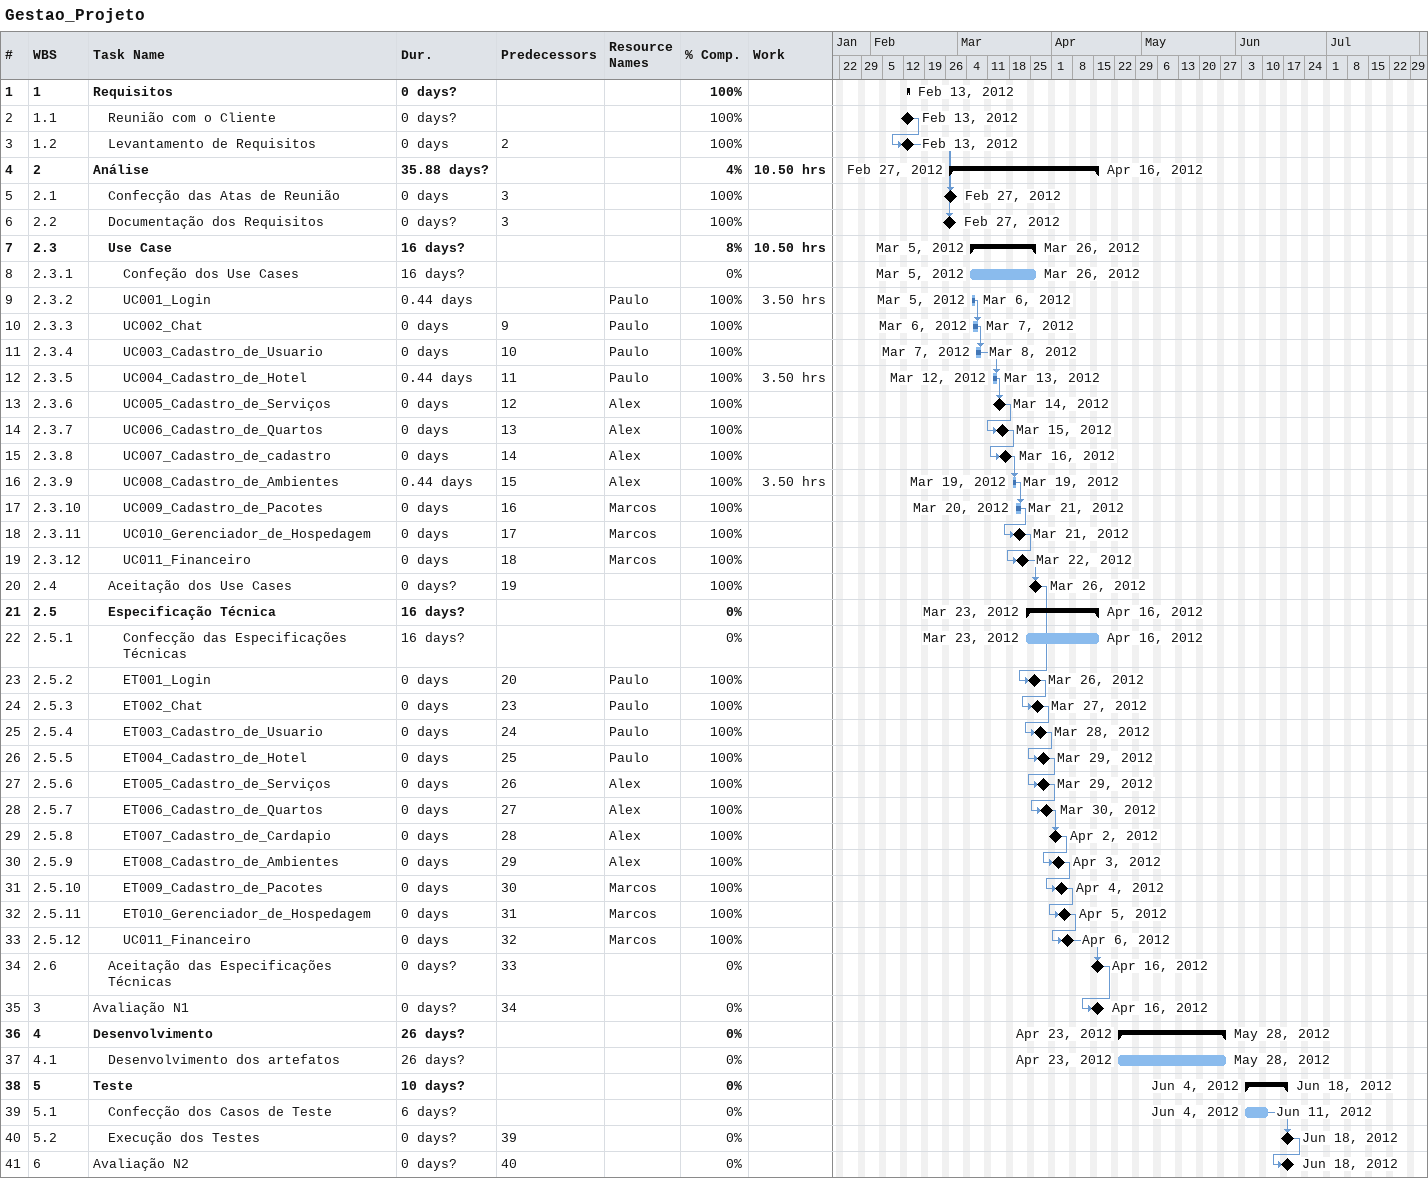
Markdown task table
Gestao_Projeto

| ID | WBS | Task | Duration | Start | Finish | Predecessors | Resources | % complete | Work (h) |
|---|---|---|---|---|---|---|---|---|---|
| 1 | 1 | **Requisitos** | 0d? | 2012-02-13 | 2012-02-13 |  |  | 100 |  |
| 2 | 1.1 | Reunião com o Cliente | 0d? | 2012-02-13 | 2012-02-13 |  |  | 100 |  |
| 3 | 1.2 | Levantamento de Requisitos | 0d | 2012-02-13 | 2012-02-13 | 2 |  | 100 |  |
| 4 | 2 | **Análise** | 35.88d? | 2012-02-27 | 2012-04-16 |  |  | 4 | 10.50 |
| 5 | 2.1 | Confecção das Atas de Reunião | 0d | 2012-02-27 | 2012-02-27 | 3 |  | 100 |  |
| 6 | 2.2 | Documentação dos Requisitos | 0d? | 2012-02-27 | 2012-02-27 | 3 |  | 100 |  |
| 7 | 2.3 | **Use Case** | 16d? | 2012-03-05 | 2012-03-26 |  |  | 8 | 10.50 |
| 8 | 2.3.1 | Confeção dos Use Cases | 16d? | 2012-03-05 | 2012-03-26 |  |  | 0 |  |
| 9 | 2.3.2 | UC001_Login | 0.44d | 2012-03-05 | 2012-03-06 |  | Paulo | 100 | 3.50 |
| 10 | 2.3.3 | UC002_Chat | 0d | 2012-03-06 | 2012-03-07 | 9 | Paulo | 100 |  |
| 11 | 2.3.4 | UC003_Cadastro_de_Usuario | 0d | 2012-03-07 | 2012-03-08 | 10 | Paulo | 100 |  |
| 12 | 2.3.5 | UC004_Cadastro_de_Hotel | 0.44d | 2012-03-12 | 2012-03-13 | 11 | Paulo | 100 | 3.50 |
| 13 | 2.3.6 | UC005_Cadastro_de_Serviços | 0d | 2012-03-14 | 2012-03-14 | 12 | Alex | 100 |  |
| 14 | 2.3.7 | UC006_Cadastro_de_Quartos | 0d | 2012-03-15 | 2012-03-15 | 13 | Alex | 100 |  |
| 15 | 2.3.8 | UC007_Cadastro_de_cadastro | 0d | 2012-03-16 | 2012-03-16 | 14 | Alex | 100 |  |
| 16 | 2.3.9 | UC008_Cadastro_de_Ambientes | 0.44d | 2012-03-19 | 2012-03-19 | 15 | Alex | 100 | 3.50 |
| 17 | 2.3.10 | UC009_Cadastro_de_Pacotes | 0d | 2012-03-20 | 2012-03-21 | 16 | Marcos | 100 |  |
| 18 | 2.3.11 | UC010_Gerenciador_de_Hospedagem | 0d | 2012-03-21 | 2012-03-21 | 17 | Marcos | 100 |  |
| 19 | 2.3.12 | UC011_Financeiro | 0d | 2012-03-22 | 2012-03-22 | 18 | Marcos | 100 |  |
| 20 | 2.4 | Aceitação dos Use Cases | 0d? | 2012-03-26 | 2012-03-26 | 19 |  | 100 |  |
| 21 | 2.5 | **Especificação Técnica** | 16d? | 2012-03-23 | 2012-04-16 |  |  | 0 |  |
| 22 | 2.5.1 | Confecção das Especificações Técnicas | 16d? | 2012-03-23 | 2012-04-16 |  |  | 0 |  |
| 23 | 2.5.2 | ET001_Login | 0d | 2012-03-26 | 2012-03-26 | 20 | Paulo | 100 |  |
| 24 | 2.5.3 | ET002_Chat | 0d | 2012-03-27 | 2012-03-27 | 23 | Paulo | 100 |  |
| 25 | 2.5.4 | ET003_Cadastro_de_Usuario | 0d | 2012-03-28 | 2012-03-28 | 24 | Paulo | 100 |  |
| 26 | 2.5.5 | ET004_Cadastro_de_Hotel | 0d | 2012-03-29 | 2012-03-29 | 25 | Paulo | 100 |  |
| 27 | 2.5.6 | ET005_Cadastro_de_Serviços | 0d | 2012-03-29 | 2012-03-29 | 26 | Alex | 100 |  |
| 28 | 2.5.7 | ET006_Cadastro_de_Quartos | 0d | 2012-03-30 | 2012-03-30 | 27 | Alex | 100 |  |
| 29 | 2.5.8 | ET007_Cadastro_de_Cardapio | 0d | 2012-04-02 | 2012-04-02 | 28 | Alex | 100 |  |
| 30 | 2.5.9 | ET008_Cadastro_de_Ambientes | 0d | 2012-04-03 | 2012-04-03 | 29 | Alex | 100 |  |
| 31 | 2.5.10 | ET009_Cadastro_de_Pacotes | 0d | 2012-04-04 | 2012-04-04 | 30 | Marcos | 100 |  |
| 32 | 2.5.11 | ET010_Gerenciador_de_Hospedagem | 0d | 2012-04-05 | 2012-04-05 | 31 | Marcos | 100 |  |
| 33 | 2.5.12 | UC011_Financeiro | 0d | 2012-04-06 | 2012-04-06 | 32 | Marcos | 100 |  |
| 34 | 2.6 | Aceitação das Especificações Técnicas | 0d? | 2012-04-16 | 2012-04-16 | 33 |  | 0 |  |
| 35 | 3 | Avaliação N1 | 0d? | 2012-04-16 | 2012-04-16 | 34 |  | 0 |  |
| 36 | 4 | **Desenvolvimento** | 26d? | 2012-04-23 | 2012-05-28 |  |  | 0 |  |
| 37 | 4.1 | Desenvolvimento dos artefatos | 26d? | 2012-04-23 | 2012-05-28 |  |  | 0 |  |
| 38 | 5 | **Teste** | 10d? | 2012-06-04 | 2012-06-18 |  |  | 0 |  |
| 39 | 5.1 | Confecção dos Casos de Teste | 6d? | 2012-06-04 | 2012-06-11 |  |  | 0 |  |
| 40 | 5.2 | Execução dos Testes | 0d? | 2012-06-18 | 2012-06-18 | 39 |  | 0 |  |
| 41 | 6 | Avaliação N2 | 0d? | 2012-06-18 | 2012-06-18 | 40 |  | 0 |  |
